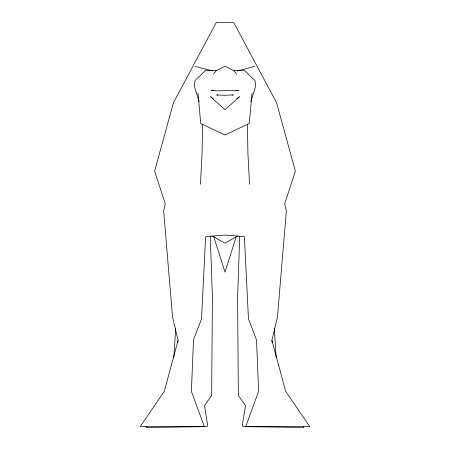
<?xml version="1.0" encoding="UTF-8"?>
<svg xmlns="http://www.w3.org/2000/svg" width="450" height="450" viewBox="0 0 450 450"><rect width="100%" height="100%" fill="white"/><g stroke="black" fill="none" stroke-linecap="round" stroke-linejoin="round"><path stroke-width="0.67" d="M202.567 124.318L202.072 153.754L200.453 184.196M239.743 236.205L237.6 296.859L238.331 395.466L245.514 405.636L242.252 425.52L243.039 426.628L304.043 427.5L303.204 426.381M173.869 357.306L175.708 328.022M251.994 93.274L249.283 123.491L225 135.017L200.717 123.491L198.006 93.274M177.846 342.444L178.082 340.369L172.547 317.081L163.659 211.033L165.268 203.766L154.631 171.135L173.419 102.78L216.27 22.5L233.73 22.5L276.581 102.78L295.369 171.135L284.732 203.766L286.341 211.033L277.453 317.081L271.918 340.369L272.154 342.444M178.082 340.369L164.306 391.359L140.231 426.561L204.266 426.561L191.391 391.286L193.489 339.879L201.544 318.859L205.622 236.644L225 235.08L244.378 236.644L248.456 318.859L256.511 339.879L258.609 391.286L245.734 426.561L309.769 426.561L285.694 391.359L271.918 340.369M250.819 101.784L255.774 85.776L254.953 80.561L244.333 70.239L233.286 70.611M236.233 236.734L225 272.109L213.767 236.734M146.796 426.381L145.958 427.5L206.961 426.628L207.748 425.52L204.486 405.636L211.669 395.466L212.4 296.859L210.257 236.205M213.441 74.081L216.309 70.577L225 66.279L233.691 70.577L236.559 74.081M236.751 98.769L239.546 96.683L225 109.727L210.454 96.683L213.249 98.769M237.651 235.991L225 243.186L212.349 235.991M237.459 70.948L254.852 66.341M232.076 95.141L233.364 94.894L225 95.282L216.636 94.894L217.924 95.141M213.958 90.489L211.196 90.489L215.949 90.838L238.804 90.489L236.042 90.489M216.714 70.611L205.667 70.239L195.047 80.561L194.226 85.776L199.181 101.784M195.148 66.341L212.541 70.948M274.292 328.022L276.131 357.306M249.547 184.196L247.928 153.754L247.433 124.318"/></g></svg>
